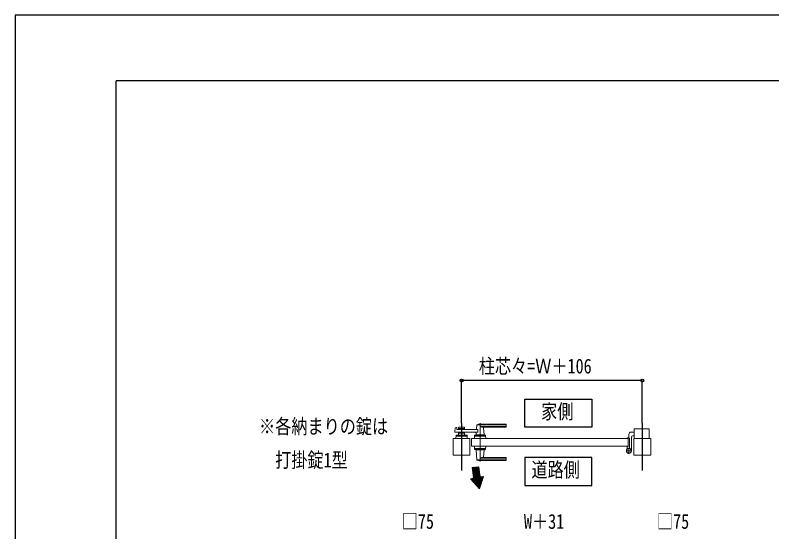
# Model space of a CAD drawing. Units: millimetres, scale not verified. Extents: x -6308 to 6308, y -4455 to 4455.
# Drawn here: x -6308 to -2932, y 2150 to 4455 of the extents above; entities that cross this region are included whole.
import ezdxf
from ezdxf.enums import TextEntityAlignment as Align

# ---------------------------------------------------------------- set-up
doc = ezdxf.new("R2010")
doc.units = ezdxf.units.MM
doc.header["$LTSCALE"] = 20
for name, color, linetype in [('0-2_USER1', 3, 'Continuous'), ('0-3_YKK_12', 2, 'Continuous'), ('0-6_YKK_D', 6, 'Continuous'), ('0-7_YKK_ZWAK', 7, 'Continuous')]:
    doc.layers.add(name, color=color, linetype=linetype)
doc.layers.add('0-5_YKK_A1', color=4, linetype='Continuous', lineweight=18)
doc.styles.add('ＭＳ ゴシック', font='')
doc.styles.get('ＭＳ ゴシック').set_extended_font_data('MS Gothic')

msp = doc.modelspace()

# ---------------------------------------------------------------- linework, layer by layer
at = {"layer": '0-2_USER1'}
for points in [[(-4034.47, 2616.5), (-4034.47, 2741.5), (-3734.47, 2741.5), (-3734.47, 2616.5)], [(-4034.47, 2481.5), (-4034.47, 2356.5), (-3734.47, 2356.5), (-3734.47, 2481.5)]]:
    msp.add_lwpolyline(points, close=True, dxfattribs=at)
at = {"layer": '0-3_YKK_12'}
for p, q in [((-4315.97, 2634), (-4315.97, 2424)), ((-3509.97, 2634), (-3509.97, 2424))]:
    msp.add_line(p, q, dxfattribs=at)
at = {"layer": '0-5_YKK_A1'}
for p, q in [((-4233.47, 2634.5), (-4233.47, 2463.5)), ((-4346.3, 2597.16), (-4345.08, 2612.57)), ((-4343.57, 2614.35), (-4338.15, 2615.7)), ((-4336.91, 2614.78), (-4336.52, 2606.95)), ((-4243.91, 2606), (-4335.52, 2606)), ((-4329.47, 2614.5), (-4329.47, 2606)), ((-4302.47, 2611.5), (-4329.47, 2611.5)), ((-4327.47, 2616.5), (-4304.47, 2616.5)), ((-4318.39, 2607.5), (-4327.47, 2607.5)), ((-4316.33, 2609.15), (-4317.68, 2607.79)), ((-4315.97, 2547.6), (-4315.97, 2625.06)), ((-4315.62, 2609.15), (-4314.27, 2607.79)), ((-4304.47, 2607.5), (-4313.56, 2607.5)), ((-4302.47, 2614.5), (-4302.47, 2606)), ((-4247.52, 2626.89), (-4249.22, 2607.81)), ((-4118.47, 2627.48), (-4247.26, 2627.48)), ((-4118.47, 2630.5), (-4233.47, 2630.5)), ((-4118.47, 2619.83), (-4233.47, 2619.83)), ((-4119.47, 2616.5), (-4218.49, 2616.5)), ((-4218.3, 2614.31), (-4215.5, 2582.82)), ((-4117.47, 2618.5), (-4117.47, 2629.5)), ((-3546.47, 2566.5), (-3546.47, 2608)), ((-3481.47, 2610), (-3544.47, 2610)), ((-3479.47, 2608), (-3479.47, 2566.5)), ((-4340.53, 2579.57), (-4340.97, 2566.5)), ((-4290.97, 2566.5), (-4340.97, 2566.5)), ((-4338.7, 2576.5), (-4293.24, 2576.5)), ((-4293.4, 2581.5), (-4338.54, 2581.5)), ((-4329.47, 2595), (-4329.47, 2581.5)), ((-4302.47, 2589.5), (-4329.47, 2589.5)), ((-4329.47, 2581.5), (-4302.47, 2581.5)), ((-4318.39, 2593.5), (-4327.47, 2593.5)), ((-4320.47, 2578.7), (-4320.47, 2581.5)), ((-4320.47, 2578.7), (-4311.47, 2578.7)), ((-4316.33, 2591.85), (-4317.68, 2593.21)), ((-4315.62, 2591.85), (-4314.27, 2593.21)), ((-4304.47, 2593.5), (-4313.56, 2593.5)), ((-4302.47, 2595), (-4302.47, 2581.5)), ((-4291.41, 2579.57), (-4290.97, 2566.5)), ((-4258.03, 2579.57), (-4258.47, 2566.5)), ((-4208.47, 2566.5), (-4258.47, 2566.5)), ((-4210.74, 2576.5), (-4256.2, 2576.5)), ((-4210.9, 2581.5), (-4256.04, 2581.5)), ((-4215.47, 2582.49), (-4251.47, 2582.49)), ((-4251.47, 2581.5), (-4251.47, 2582.49)), ((-4250.84, 2589.55), (-4251.44, 2582.82)), ((-4215.8, 2582.49), (-4251.14, 2582.49)), ((-4248.47, 2582.49), (-4250.64, 2582.49)), ((-4238.22, 2566.5), (-4228.72, 2566.5)), ((-4237.97, 2578.7), (-4237.97, 2581.5)), ((-4215.8, 2582.49), (-4218.47, 2582.49)), ((-4215.47, 2581.5), (-4215.47, 2582.49)), ((-4208.91, 2579.57), (-4208.47, 2566.5)), ((-3577.47, 2567.3), (-3577.47, 2568)), ((-3572.77, 2566.8), (-3576.97, 2566.8)), ((-3569.47, 2569), (-3576.47, 2569)), ((-3572.47, 2531.5), (-3572.47, 2566.5)), ((-3569.97, 2585), (-3569.97, 2569)), ((-3567.47, 2526.44), (-3567.47, 2567)), ((-3546.47, 2595), (-3559.97, 2595)), ((-3557.97, 2574), (-3557.97, 2511.5)), ((-3546.47, 2578), (-3553.97, 2578)), ((-4258.03, 2518.43), (-4258.47, 2531.5)), ((-4208.47, 2531.5), (-4258.47, 2531.5)), ((-4210.74, 2521.5), (-4256.2, 2521.5)), ((-4210.9, 2516.5), (-4256.04, 2516.5)), ((-4251.47, 2516.5), (-4251.47, 2515.5)), ((-4215.47, 2515.5), (-4251.47, 2515.5)), ((-4247.52, 2471.1), (-4251.44, 2515.17)), ((-4218.3, 2483.68), (-4215.49, 2515.17)), ((-4215.47, 2516.5), (-4215.47, 2515.5)), ((-4208.91, 2518.43), (-4208.47, 2531.5)), ((-3582.47, 2511.5), (-3556.47, 2511.5)), ((-3577.47, 2530.7), (-3577.47, 2521.66)), ((-3572.77, 2531.2), (-3576.97, 2531.2)), ((-3569.47, 2524.5), (-3569.47, 2498.5)), ((-4118.47, 2470.52), (-4247.26, 2470.52)), ((-4118.47, 2478.17), (-4233.47, 2478.17)), ((-4118.47, 2467.5), (-4233.47, 2467.5)), ((-4119.47, 2481.5), (-4218.49, 2481.5)), ((-4117.47, 2479.5), (-4117.47, 2468.5)), ((-4238.97, 2440.18), (-4268.8, 2437)), ((-4266.28, 2437.27), (-4268.53, 2435.02)), ((-4261.25, 2437.81), (-4268, 2431.06)), ((-4256.23, 2438.34), (-4267.47, 2427.1)), ((-4251.2, 2438.88), (-4266.94, 2423.14)), ((-4246.18, 2439.41), (-4266.41, 2419.18)), ((-4241.15, 2439.95), (-4265.89, 2415.21)), ((-4238.72, 2437.89), (-4265.36, 2411.25)), ((-4238.26, 2433.86), (-4264.84, 2407.28)), ((-4235.66, 2414.01), (-4270.22, 2379.45)), ((-4235.08, 2410.1), (-4268.09, 2377.09)), ((-4234.47, 2406.22), (-4265.96, 2374.73)), ((-4237.78, 2429.84), (-4264.32, 2403.31)), ((-4233.85, 2402.35), (-4263.82, 2372.37)), ((-4237.29, 2425.85), (-4263.8, 2399.34)), ((-4236.76, 2421.88), (-4263.29, 2395.36)), ((-4236.22, 2417.94), (-4262.77, 2391.39)), ((-4233.2, 2398.5), (-4261.69, 2370.01)), ((-4236.62, 2342.27), (-4217.76, 2397.2)), ((-4217.76, 2397.2), (-4232.53, 2394.6)), ((-4262.5, 2389.31), (-4276.84, 2386.79)), ((-4236.62, 2342.27), (-4276.84, 2386.79)), ((-4276.25, 2386.89), (-4276.61, 2386.53)), ((-4270.8, 2387.85), (-4274.48, 2384.17)), ((-4265.35, 2388.81), (-4272.35, 2381.81)), ((-4232.54, 2394.68), (-4259.56, 2367.66)), ((-4227.19, 2395.54), (-4257.43, 2365.3)), ((-4221.74, 2396.5), (-4255.3, 2362.94)), ((-4218.39, 2395.36), (-4253.17, 2360.58)), ((-4220.74, 2388.52), (-4251.04, 2358.22)), ((-4223.09, 2381.68), (-4248.91, 2355.86)), ((-4225.44, 2374.84), (-4246.78, 2353.5)), ((-4227.79, 2368), (-4244.64, 2351.14)), ((-4230.13, 2361.16), (-4242.51, 2348.78)), ((-4232.48, 2354.32), (-4240.38, 2346.42)), ((-4234.83, 2347.48), (-4238.25, 2344.07))]:
    msp.add_line(p, q, dxfattribs=at)
for points in [[(-4243.91, 2606), (-4243.91, 2595), (-4344.3, 2595)], [(-4320.47, 2578.7), (-4311.47, 2578.7), (-4311.47, 2581.5)], [(-4272.47, 2566.5), (-4272.47, 2531.5), (-3572.47, 2531.5)], [(-4272.47, 2566.5), (-3572.47, 2566.5), (-3572.47, 2531.5)], [(-4237.97, 2578.7), (-4228.97, 2578.7), (-4228.97, 2581.5)]]:
    msp.add_lwpolyline(points, dxfattribs=at)
for points in [[(-4353.47, 2491.5), (-4278.47, 2491.5), (-4278.47, 2566.5), (-4353.47, 2566.5)], [(-3472.47, 2491.5), (-3547.47, 2491.5), (-3547.47, 2566.5), (-3472.47, 2566.5)]]:
    msp.add_lwpolyline(points, close=True, dxfattribs=at)
for radius in [11.5, 10.35]:
    msp.add_circle((-3569.47, 2511.5), radius, dxfattribs=at)
for centre, radius, start, end in [((-4343.09, 2612.41), 2, 104.03624, 175.49449), ((-4337.91, 2614.73), 1, 2.86241, 104.03624), ((-4335.52, 2607), 1, 182.86241, 270), ((-4327.47, 2614.5), 2, 90, 180), ((-4327.47, 2609.5), 2, 180, 270), ((-4318.39, 2608.5), 1, 270, 315), ((-4315.97, 2608.79), 0.5, 45, 135), ((-4313.56, 2608.5), 1, 225, 270), ((-4304.47, 2614.5), 2, 0, 90), ((-4304.47, 2609.5), 2, 270, 0), ((-4251.21, 2607.99), 2, 270, 354.91858), ((-4246.53, 2626.81), 1, 113.30607, 174.91858), ((-4233.47, 2596.5), 34, 90, 113.30607), ((-4219.68, 2646.48), 30, 242.63879, 272.27092), ((-4216.31, 2614.5), 2, 90, 185.08142), ((-4119.47, 2618.5), 2, 270, 0), ((-4118.47, 2629.5), 1, 0, 90), ((-4118.47, 2626.48), 1, 0, 90), ((-4118.47, 2620.83), 1, 270, 0), ((-3544.47, 2608), 2, 90, 180), ((-3481.47, 2608), 2, 0, 90), ((-4344.3, 2597), 2, 175.49449, 270), ((-4338.7, 2574.5), 2, 90, 178.09085), ((-4338.54, 2579.5), 2, 90, 178.09085), ((-4327.47, 2591.5), 2, 90, 180), ((-4315.97, 2569.09), 10.61, 64.90378, 115.09622), ((-4318.39, 2592.5), 1, 45, 90), ((-4315.97, 2592.21), 0.5, 225, 315), ((-4313.56, 2592.5), 1, 90, 135), ((-4304.47, 2591.5), 2, 0, 90), ((-4293.4, 2579.5), 2, 1.90915, 90), ((-4293.24, 2574.5), 2, 1.90915, 90), ((-4256.2, 2574.5), 2, 90, 178.09085), ((-4256.04, 2579.5), 2, 90, 178.09085), ((-4255.82, 2589.99), 5, 354.91858, 90), ((-4251.14, 2582.79), 0.3, 174.91858, 270), ((-4233.47, 2569.09), 10.61, 64.90378, 115.09622), ((-4215.8, 2582.79), 0.3, 270, 5.08142), ((-4210.9, 2579.5), 2, 1.90915, 90), ((-4210.74, 2574.5), 2, 1.90915, 90), ((-3576.47, 2568), 1, 90, 180), ((-3576.97, 2567.3), 0.5, 180, 270), ((-3572.77, 2566.5), 0.3, 0, 90), ((-3559.97, 2585), 10, 90, 180), ((-3569.47, 2567), 2, 0, 90), ((-3553.97, 2574), 4, 90, 180), ((-4256.2, 2523.5), 2, 181.90915, 270), ((-4256.04, 2518.5), 2, 181.90915, 270), ((-4251.14, 2515.2), 0.3, 90, 185.08142), ((-4215.79, 2515.2), 0.3, 354.91858, 90), ((-4210.9, 2518.5), 2, 270, 358.09085), ((-4210.74, 2523.5), 2, 270, 358.09085), ((-3569.47, 2511.5), 11.5, 141.98772, 64.89722), ((-3582.47, 2521.66), 5, 321.98772, 0), ((-3576.97, 2530.7), 0.5, 90, 180), ((-3572.77, 2531.5), 0.3, 270, 0), ((-3562.47, 2526.44), 5, 180.00002, 244.89722), ((-4246.52, 2471.19), 1, 185.08142, 246.69393), ((-4233.47, 2501.5), 34, 246.69393, 270), ((-4219.68, 2451.52), 30, 87.72908, 117.36121), ((-4216.3, 2483.5), 2, 174.91858, 270), ((-4119.47, 2479.5), 2, 0, 90), ((-4118.47, 2477.17), 1, 0, 90), ((-4118.47, 2471.52), 1, 270, 0), ((-4118.47, 2468.5), 1, 270, 0), ((-12263.59, 1357.42), 8067.36, 7.34884, 7.69047), ((-3569.47, 2511.5), 673.28, 186.08068, 189.99886)]:
    msp.add_arc(centre, radius, start, end, dxfattribs=at)
at = {"layer": '0-6_YKK_D'}
for p, q in [((-4315.97, 2635), (-4315.97, 2825.5)), ((-3509.97, 2824.5), (-4315.97, 2824.5)), ((-3509.97, 2635), (-3509.97, 2825.5))]:
    msp.add_line(p, q, dxfattribs=at)
for centre in [(-4315.97, 2824.5), (-3509.97, 2824.5)]:
    msp.add_circle(centre, 6.38, dxfattribs=at)
at = {"layer": '0-7_YKK_ZWAK'}
for p in [(5842.53, 4162.5), (-5857.47, -3787.5)]:
    msp.add_line(p, (-5857.47, 4162.5), dxfattribs=at)
msp.add_lwpolyline([(-6307.5, -4455), (6307.5, -4455), (6307.5, 4455), (-6307.5, 4455)], close=True, dxfattribs=at)

# ---------------------------------------------------------------- texts
at = {"layer": '0-2_USER1', "style": 'ＭＳ ゴシック', "width": 0.8}
for s, p in [('家側', (-3961.27, 2634)), ('※各納まりの錠は', (-5219.42, 2567.48)), ('\u3000打掛錠1型', (-5219.42, 2417.48)), ('道路側', (-4004.47, 2374))]:
    msp.add_text(s, height=65.98, dxfattribs=at).set_placement(p, align=Align.BOTTOM_LEFT)
at = {"layer": '0-6_YKK_D', "style": 'ＭＳ ゴシック', "width": 0.8}
for s, p in [('柱芯々=Ｗ＋106', (-4239.37, 2836.5)), ('□75', (-4582.97, 2143.5)), ('W＋31', (-4037.77, 2143.5)), ('□75', (-3444.57, 2143.5))]:
    msp.add_text(s, height=65.98, dxfattribs=at).set_placement(p, align=Align.BOTTOM_LEFT)

doc.saveas('drawing.dxf')
